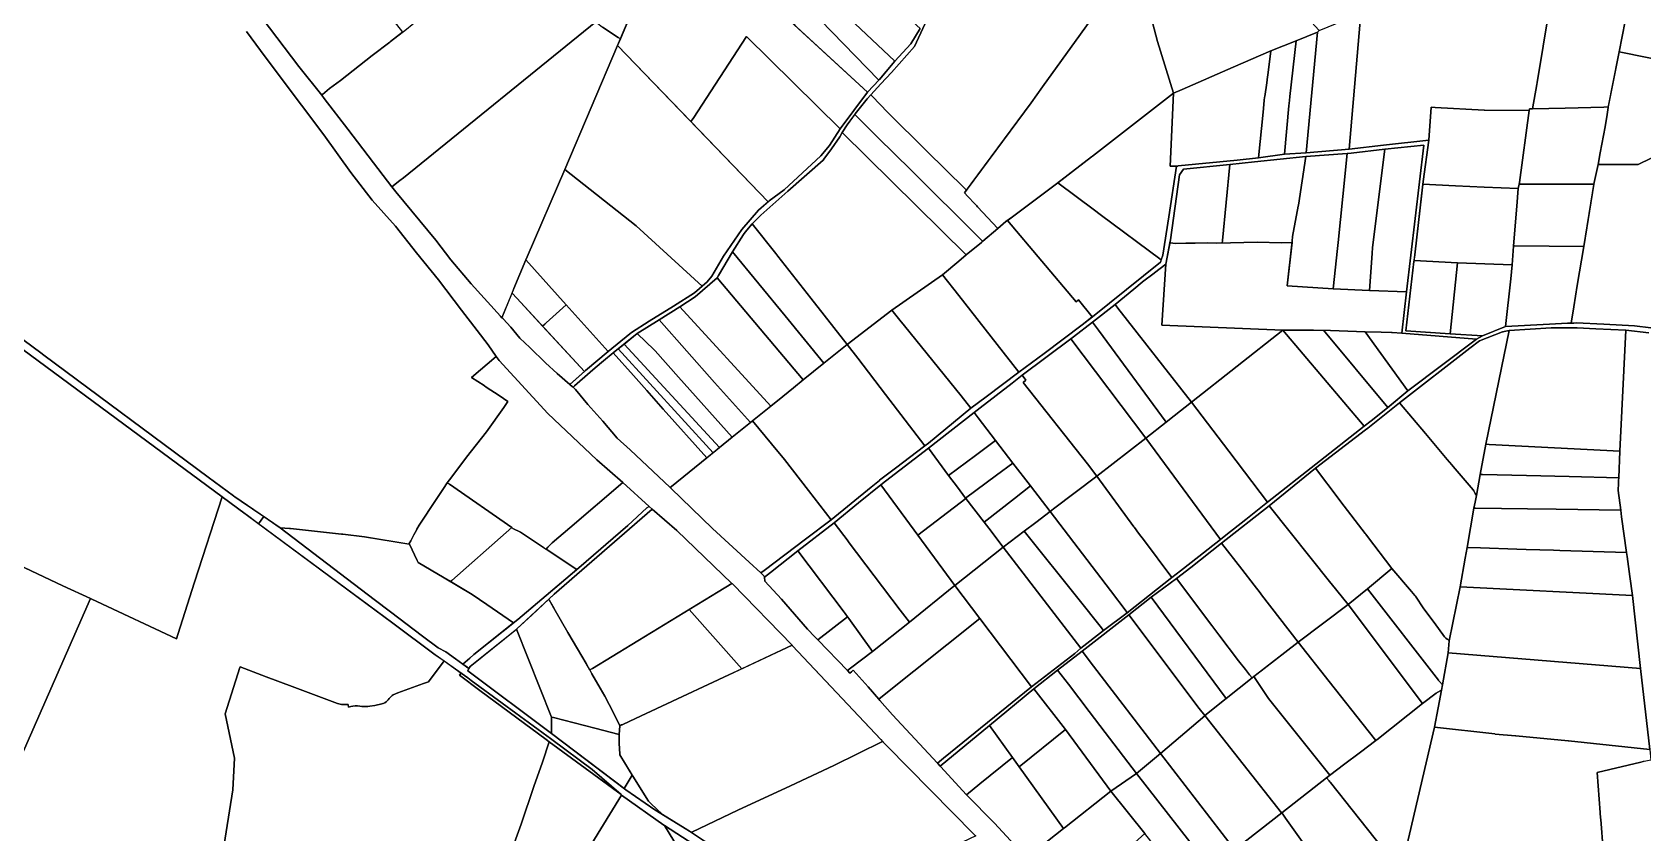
# Model space of a CAD drawing. Header units: metres. Extents: x 3 to 1005126, y 39 to 4383651.
# Drawn here: x 493853 to 495421, y 4367795 to 4368574 of the extents above; entities that cross this region are included whole.
import ezdxf

# ---------------------------------------------------------------- set-up
doc = ezdxf.new("R2010")
doc.units = ezdxf.units.M
doc.header["$MEASUREMENT"] = 0
doc.layers.add('TM_Llucmajor', color=7, linetype='Continuous')

msp = doc.modelspace()

# ---------------------------------------------------------------- linework, layer by layer
at = {"layer": 'TM_Llucmajor', "linetype": 'Continuous', "flags": 128}
for points in [[(494501.1, 4368726.4), (494491.3, 4368735.7), (494505.8, 4368773.9), (494579.7, 4368702.1), (494717.6, 4368577.4), (494708.2, 4368562.6), (494692.9, 4368545.5), (494570.4, 4368661.2), (494501.1, 4368726.4)], [(494763.3, 4368421.1), (494762.5, 4368420.1), (494761.2, 4368421.4), (494723.6, 4368458.5), (494685.8, 4368495.8), (494670.8, 4368511.6), (494669.3, 4368512.9), (494679.1, 4368523.7), (494689.4, 4368534.6), (494711.8, 4368559.8), (494730.1, 4368599), (494738.7, 4368625.2), (494795.5, 4368768.2), (494800.3, 4368765.1), (494837.2, 4368728.7), (494888, 4368678.5), (494900, 4368666.7), (494900.3, 4368666.4), (494924.7, 4368643.2), (494836.6, 4368520.5), (494825.6, 4368505.2), (494763.3, 4368421.1)], [(494677.3, 4368527.1), (494608.6, 4368597.6), (494586.3, 4368618.8), (494564.7, 4368638.7), (494555.4, 4368646.2), (494543.2, 4368632.5), (494521.3, 4368652.2), (494481.4, 4368688.2), (494476.8, 4368692.3), (494482, 4368708.9), (494491.3, 4368735.7), (494501.1, 4368726.4), (494570.4, 4368661.2), (494692.9, 4368545.5), (494677.8, 4368527.7), (494677.6, 4368527.4), (494677.3, 4368527.1)], [(494070, 4368608.2), (494087.1, 4368627.9), (494090.7, 4368632), (494121.4, 4368668), (494131.3, 4368679.5), (494138.4, 4368670.4), (494143.4, 4368664), (494156.8, 4368646.8), (494168.8, 4368631.3), (494213.6, 4368573.8), (494201.7, 4368564.7), (494201, 4368564.2), (494184, 4368551.1), (494153.1, 4368526.8), (494142.4, 4368518.9), (494135.7, 4368513.3), (494134.9, 4368512.5), (494112.6, 4368540.4), (494069.7, 4368597), (494067.2, 4368601.2), (494067, 4368603.4), (494070, 4368608.2)], [(494475.7, 4368689.7), (494476.8, 4368692.3), (494481.4, 4368688.2), (494521.3, 4368652.2), (494543.2, 4368632.5), (494589.4, 4368586.1), (494666.2, 4368515.6), (494639.4, 4368479.8), (494548.4, 4368569.6), (494496.3, 4368489.7), (494494.2, 4368487), (494422.9, 4368561), (494439.8, 4368600.5), (494455.7, 4368637.4), (494463.2, 4368654.9), (494463.2, 4368655), (494475.7, 4368689.7)], [(495068.2, 4368616.6), (495106, 4368575.5), (495104.2, 4368573.8), (495083.4, 4368565.4), (495058.8, 4368555.8), (495022.2, 4368539.8), (494972.4, 4368518.2), (494964, 4368514.5), (494948.5, 4368564.7), (494937, 4368608.1), (494930.3, 4368633.5), (494933.6, 4368634.9), (494945.9, 4368640.3), (495013, 4368669.5), (495037, 4368647.3), (495039, 4368645.3), (495041.1, 4368643.2), (495068.2, 4368616.6)], [(494298.9, 4368645.7), (494401.8, 4368583.8), (494214.5, 4368432), (494211, 4368429.4), (494203.1, 4368423.5), (494194.5, 4368434.5), (494160.1, 4368479.5), (494137.2, 4368509.4), (494134.9, 4368512.5), (494135.7, 4368513.3), (494142.4, 4368518.9), (494153.1, 4368526.8), (494184, 4368551.1), (494201, 4368564.2), (494201.7, 4368564.7), (494217.4, 4368576.7), (494233.8, 4368590.3), (494239, 4368594.7), (494260.1, 4368612.7), (494284.3, 4368631.6), (494292.6, 4368639.6), (494298.9, 4368645.7)], [(494761, 4368417.1), (494760.6, 4368417.5), (494825.6, 4368505.2), (494836.6, 4368520.5), (494924.7, 4368643.2), (494930.3, 4368633.5), (494937, 4368608.1), (494948.5, 4368564.7), (494964, 4368514.5), (494885.3, 4368453.3), (494884.4, 4368452.6), (494850.2, 4368426.4), (494807.2, 4368394.2), (494800.9, 4368389.5), (494793, 4368382.9), (494773.4, 4368403.8), (494772.5, 4368404.8), (494769.9, 4368407.5), (494764.5, 4368413.4), (494763.7, 4368414.1), (494763.5, 4368414.4), (494761, 4368417.1)], [(495407.4, 4368603.7), (495407.3, 4368603), (495406.6, 4368599.5), (495397.9, 4368554.7), (495397.1, 4368550), (495387.3, 4368501.2), (495383.2, 4368501), (495345.3, 4368499.8), (495313.6, 4368499.3), (495317.7, 4368522.9), (495318.1, 4368524.9), (495329.6, 4368593.6), (495362.9, 4368602.7), (495388.3, 4368609.7), (495400.6, 4368613.1), (495407.4, 4368603.7)], [(494677.3, 4368527.1), (494666.2, 4368515.6), (494594.9, 4368581.1), (494608.6, 4368597.6), (494677.3, 4368527.1)], [(495093.4, 4368456.5), (495104.2, 4368573.8), (495106, 4368575.5), (495146.4, 4368592), (495135, 4368459.9), (495093.4, 4368456.5)], [(494371.4, 4368440.2), (494334.7, 4368355.4), (494333.4, 4368352.3), (494322, 4368324.6), (494310.2, 4368296), (494308.7, 4368297.6), (494280.2, 4368329), (494260.4, 4368352.2), (494246, 4368371.5), (494207.1, 4368418.5), (494203.1, 4368423.5), (494211, 4368429.4), (494214.5, 4368432), (494401.8, 4368583.8), (494408.3, 4368578.8), (494423.4, 4368568.8), (494425.6, 4368567.3), (494422.9, 4368561), (494371.4, 4368440.2)], [(494496.3, 4368489.7), (494548.4, 4368569.6), (494639.4, 4368479.8), (494629.2, 4368463.7), (494620.6, 4368453.4), (494585.1, 4368420.4), (494570.5, 4368409.6), (494569.6, 4368408.8), (494494.2, 4368487), (494496.3, 4368489.7)], [(495072, 4368455.1), (495076.4, 4368502.1), (495076.9, 4368507.2), (495077.4, 4368511.4), (495083.4, 4368565.4), (495104.2, 4368573.8), (495093.4, 4368456.5), (495072, 4368455.1)], [(494510, 4368330.8), (494505.1, 4368326.6), (494440.9, 4368385.5), (494371.4, 4368440.2), (494422.9, 4368561), (494569.6, 4368408.8), (494560.1, 4368400.7), (494543.7, 4368381.9), (494526, 4368356), (494514.6, 4368336.6), (494510, 4368330.8)], [(494960.8, 4368443.4), (494964, 4368514.5), (494972.4, 4368518.2), (495022.2, 4368539.8), (495058.8, 4368555.8), (495055.9, 4368531.9), (495055.7, 4368530.3), (495054.9, 4368524.7), (495052.9, 4368511.1), (495052.8, 4368510.6), (495052.5, 4368507.2), (495051.4, 4368496), (495046.7, 4368451.5), (495026.1, 4368449.4), (494968.5, 4368443.7), (494968.3, 4368443.6), (494967.1, 4368443.5), (494960.8, 4368443.4)], [(495046.7, 4368451.5), (495051.4, 4368496), (495052.5, 4368507.2), (495052.8, 4368510.6), (495052.9, 4368511.1), (495054.9, 4368524.7), (495055.7, 4368530.3), (495055.9, 4368531.9), (495058.8, 4368555.8), (495083.4, 4368565.4), (495077.4, 4368511.4), (495076.9, 4368507.2), (495076.4, 4368502.1), (495072, 4368455.1), (495046.7, 4368451.5)], [(495377.5, 4368445), (495379.6, 4368456.6), (495384.4, 4368481.8), (495386.4, 4368493.8), (495386.7, 4368496.1), (495387.2, 4368500.7), (495397.1, 4368550), (495397.9, 4368554.7), (495564.9, 4368521.1), (495570, 4368520.2), (495570.2, 4368520.1), (495416.5, 4368445), (495380.9, 4368445), (495377.5, 4368445)], [(494654.1, 4368494.3), (494665.7, 4368508.9), (494669.3, 4368512.9), (494670.8, 4368511.6), (494685.8, 4368495.8), (494723.6, 4368458.5), (494761.2, 4368421.4), (494762.5, 4368420.1), (494760.6, 4368417.5), (494761, 4368417.1), (494763.5, 4368414.4), (494763.7, 4368414.1), (494764.5, 4368413.4), (494769.9, 4368407.5), (494772.5, 4368404.8), (494773.4, 4368403.8), (494793, 4368382.9), (494778.6, 4368370.6), (494778.3, 4368370.3), (494774.8, 4368373.7), (494708.7, 4368439.5), (494676.2, 4368471.5), (494653.7, 4368493.7), (494654.1, 4368494.3)], [(494887.2, 4368400.8), (494851.5, 4368427.4), (494884.4, 4368452.6), (494885.3, 4368453.3), (494964, 4368514.5), (494960.8, 4368443.4), (494967.1, 4368443.5), (494959.5, 4368394.1), (494953.7, 4368357), (494952.1, 4368352.2), (494892.7, 4368396.6), (494887.2, 4368400.8)], [(494778.3, 4368370.3), (494777.2, 4368369.3), (494762.3, 4368357.1), (494641.5, 4368476.3), (494646.5, 4368483.7), (494653.7, 4368493.7), (494676.2, 4368471.5), (494708.7, 4368439.5), (494774.8, 4368373.7), (494778.3, 4368370.3)], [(495299.8, 4368421.6), (495266.5, 4368422.9), (495238.7, 4368424.3), (495206.9, 4368426), (495207.2, 4368428.7), (495212.6, 4368468.9), (495215, 4368501), (495218.7, 4368500.7), (495266.4, 4368497.9), (495266.8, 4368497.9), (495310.3, 4368497.6), (495300.8, 4368427.7), (495299.8, 4368421.6)], [(495300.8, 4368427.7), (495310.3, 4368497.6), (495310.6, 4368499.3), (495313.6, 4368499.3), (495345.3, 4368499.8), (495383.2, 4368501), (495387.3, 4368501.2), (495387.2, 4368500.7), (495386.7, 4368496.1), (495386.4, 4368493.8), (495384.4, 4368481.8), (495379.6, 4368456.6), (495377.5, 4368445), (495373.5, 4368427.5), (495373.2, 4368425.9), (495327.7, 4368425.9), (495302.7, 4368425.9), (495300.5, 4368425.9), (495300.8, 4368427.7)], [(494576.9, 4368358.6), (494553.8, 4368387.4), (494562.2, 4368395.8), (494588.6, 4368419.1), (494623.1, 4368449.4), (494623.7, 4368450.3), (494631, 4368460.2), (494639.1, 4368472), (494641.5, 4368476.3), (494762.3, 4368357.1), (494755.2, 4368351.1), (494739.1, 4368337.8), (494689.9, 4368303.4), (494646.5, 4368270), (494611.1, 4368315.1), (494578.9, 4368356), (494576.9, 4368358.6)], [(495377.5, 4368445), (495380.9, 4368445), (495416.5, 4368445), (495478.4, 4368475.2), (495478.3, 4368473.9), (495465.3, 4368336.8), (495460.1, 4368282), (495428.9, 4368286.2), (495413, 4368288), (495383.1, 4368289.9), (495356.2, 4368290.9), (495353.8, 4368290.8), (495352, 4368290.8), (495351.3, 4368290.8), (495353.7, 4368306.7), (495357.2, 4368327.4), (495363.5, 4368365.3), (495373.5, 4368427.5), (495377.5, 4368445)], [(494565.7, 4368044.6), (494562.2, 4368047.8), (494565.4, 4368050.2), (494605.8, 4368080.6), (494630.9, 4368099.5), (494669.6, 4368131.2), (494677.7, 4368137.8), (494677.9, 4368137.9), (494693.3, 4368149.6), (494722.1, 4368171.3), (494725.4, 4368174.1), (494766.9, 4368208.1), (494781.8, 4368219.2), (494813.6, 4368242.9), (494838, 4368261.2), (494875.3, 4368289.2), (494885.1, 4368297), (494951.4, 4368350.1), (494953.7, 4368357), (494959.5, 4368394.1), (494967.1, 4368443.5), (494968.3, 4368443.6), (494968.5, 4368443.7), (495026.1, 4368449.4), (495046.7, 4368451.5), (495072, 4368455.1), (495093.4, 4368456.5), (495135, 4368459.9), (495168.4, 4368463.8), (495212.6, 4368468.9), (495207.2, 4368428.7), (495199.1, 4368357.3), (495198.1, 4368350.7), (495190.2, 4368283.1), (495233.5, 4368280.3), (495264.9, 4368278.5), (495259, 4368275), (495186.3, 4368281.1), (495190.9, 4368321.1), (495207.8, 4368463.8), (495169.8, 4368460), (495136.9, 4368456.1), (495133.2, 4368455.7), (495092.8, 4368452.9), (495043, 4368447.6), (495018.8, 4368445), (494973.9, 4368440.7), (494970, 4368435.2), (494961, 4368371.7), (494956.6, 4368348), (494945.6, 4368339.8), (494945.2, 4368339.5), (494934, 4368330.9), (494933.7, 4368330.6), (494925.3, 4368323.7), (494907.2, 4368308.8), (494885.3, 4368291.7), (494866.8, 4368277.5), (494864.2, 4368275.5), (494816.7, 4368240), (494806.9, 4368232.4), (494775.8, 4368208.2), (494770.1, 4368203.7), (494725.4, 4368169.1), (494683.7, 4368137), (494679, 4368133.4), (494657.5, 4368115.8), (494633.7, 4368096.3), (494598.4, 4368069.2), (494571.7, 4368048.2), (494565.8, 4368043.6), (494565.7, 4368044.6)], [(495154.8, 4368322.6), (495119.4, 4368324), (495123.7, 4368363.4), (495124.4, 4368369.3), (495128.9, 4368414), (495133.2, 4368455.7), (495136.9, 4368456.1), (495169.8, 4368460), (495157.9, 4368364.3), (495157.5, 4368358.4), (495154.8, 4368322.6)], [(495190.9, 4368321.1), (495154.8, 4368322.6), (495157.5, 4368358.4), (495157.9, 4368364.3), (495169.8, 4368460), (495207.8, 4368463.8), (495190.9, 4368321.1)], [(494961, 4368371.7), (494970, 4368435.2), (494973.9, 4368440.7), (495018.8, 4368445), (495011.7, 4368371.1), (495011.6, 4368368.6), (495006, 4368368.4), (494997.4, 4368369), (494985.3, 4368368.4), (494976, 4368368.5), (494966.3, 4368368.1), (494960.4, 4368368.8), (494961, 4368371.7)], [(495011.7, 4368371.1), (495018.8, 4368445), (495043, 4368447.6), (495092.8, 4368452.9), (495085.8, 4368405.6), (495085.6, 4368404.6), (495080, 4368375), (495079.7, 4368370.6), (495079.5, 4368369.2), (495069.3, 4368368.8), (495045.5, 4368369.6), (495019.7, 4368369), (495011.6, 4368368.6), (495011.7, 4368371.1)], [(495119.4, 4368324), (495074.6, 4368326.9), (495079.7, 4368370.6), (495080, 4368375), (495085.6, 4368404.6), (495085.8, 4368405.6), (495092.8, 4368452.9), (495133.2, 4368455.7), (495128.9, 4368414), (495124.4, 4368369.3), (495123.7, 4368363.4), (495119.4, 4368324)], [(494505.1, 4368326.6), (494497.8, 4368320.3), (494477.3, 4368307.3), (494453.5, 4368292.8), (494436.3, 4368281.6), (494434.8, 4368280.3), (494413.6, 4368263.2), (494372.7, 4368308.6), (494333.4, 4368352.3), (494334.7, 4368355.4), (494371.4, 4368440.2), (494440.9, 4368385.5), (494505.1, 4368326.6)], [(494803.4, 4368391.3), (494807.2, 4368394.2), (494850.2, 4368426.4), (494851.5, 4368427.4), (494887.2, 4368400.8), (494892.7, 4368396.6), (494952.1, 4368352.2), (494951.4, 4368350.1), (494885.1, 4368297), (494885, 4368296.9), (494871.6, 4368313.4), (494869.2, 4368311.6), (494802.4, 4368390.6), (494803.4, 4368391.3)], [(495293.7, 4368347.4), (495240.7, 4368349.4), (495198.3, 4368351.8), (495199.1, 4368357.3), (495206.9, 4368426), (495238.7, 4368424.3), (495266.5, 4368422.9), (495299.8, 4368421.6), (495298.5, 4368404.6), (495295.2, 4368365.5), (495293.7, 4368347.4)], [(495299.8, 4368421.6), (495300.5, 4368425.9), (495302.7, 4368425.9), (495327.7, 4368425.9), (495373.2, 4368425.9), (495363.5, 4368365.3), (495296.1, 4368365.8), (495295.2, 4368365.8), (495298.5, 4368404.6), (495299.8, 4368421.6)], [(494585.9, 4368297.8), (494534.6, 4368360.2), (494545.6, 4368377.1), (494547.1, 4368379.3), (494553.8, 4368387.4), (494576.9, 4368358.6), (494578.9, 4368356), (494611.1, 4368315.1), (494646.5, 4368270), (494623.8, 4368251.8), (494585.9, 4368297.8)], [(494869.2, 4368311.6), (494871.6, 4368313.4), (494885, 4368296.9), (494875.3, 4368289.2), (494838, 4368261.2), (494813.6, 4368242.9), (494792.4, 4368269.9), (494755, 4368317.5), (494739.1, 4368337.8), (494755.2, 4368351.1), (494762.3, 4368357.1), (494777.2, 4368369.3), (494778.6, 4368370.6), (494793, 4368382.9), (494800.9, 4368389.5), (494802.4, 4368390.6), (494869.2, 4368311.6)], [(495079.5, 4368369.2), (495074.6, 4368326.9), (495119.4, 4368324), (495154.8, 4368322.6), (495190.9, 4368321.1), (495186.3, 4368281.1), (495177, 4368281.6), (495176.2, 4368281.6), (495166.4, 4368281.8), (495150.6, 4368282.2), (495116.8, 4368283.7), (495100.3, 4368283.8), (495070.4, 4368284), (494952.8, 4368288.7), (494956.6, 4368348), (494960.4, 4368368.8), (494966.3, 4368368.1), (494976, 4368368.5), (494985.3, 4368368.4), (494997.4, 4368369), (495006, 4368368.4), (495019.7, 4368369), (495045.5, 4368369.6), (495069.3, 4368368.8), (495079.5, 4368369.2)], [(495292.4, 4368333.8), (495293.7, 4368347.4), (495295.2, 4368365.5), (495295.2, 4368365.8), (495296.1, 4368365.8), (495363.5, 4368365.3), (495357.2, 4368327.4), (495353.7, 4368306.7), (495351.3, 4368290.8), (495347.6, 4368290.7), (495330.1, 4368289.8), (495287.3, 4368287.6), (495292.4, 4368333.8)], [(494349.7, 4368287.8), (494324.7, 4368314.9), (494320.1, 4368319.9), (494322, 4368324.6), (494333.4, 4368352.3), (494372.7, 4368308.6), (494353.4, 4368291.2), (494352, 4368289.9), (494349.7, 4368287.8)], [(494603.6, 4368235.5), (494519.7, 4368334.8), (494521.1, 4368337.2), (494534.6, 4368360.2), (494585.9, 4368297.8), (494623.8, 4368251.8), (494603.6, 4368235.5), (494603.6, 4368235.5)], [(495240.7, 4368349.4), (495233.5, 4368280.3), (495190.2, 4368283.1), (495198.1, 4368350.7), (495198.3, 4368351.8), (495240.7, 4368349.4)], [(495292.4, 4368333.8), (495287.3, 4368287.6), (495264.9, 4368278.5), (495233.5, 4368280.3), (495240.7, 4368349.4), (495293.7, 4368347.4), (495292.4, 4368333.8)], [(494571.9, 4368209.9), (494483.4, 4368306.7), (494498.5, 4368316.4), (494519.7, 4368334.8), (494603.6, 4368235.5), (494594.2, 4368227.9), (494594.2, 4368227.9), (494583.7, 4368219.5), (494571.9, 4368209.9)], [(494697.7, 4368293.7), (494689.9, 4368303.4), (494739.1, 4368337.8), (494755, 4368317.5), (494792.4, 4368269.9), (494813.6, 4368242.9), (494781.8, 4368219.2), (494766.9, 4368208.1), (494757.2, 4368220.1), (494702.2, 4368288.1), (494697.7, 4368293.7)], [(494910, 4368305.2), (494907.2, 4368308.8), (494925.3, 4368323.7), (494933.7, 4368330.6), (494934, 4368330.9), (494945.2, 4368339.5), (494945.6, 4368339.8), (494956.6, 4368348), (494952.8, 4368288.7), (495070.4, 4368284), (494981.7, 4368214), (494910, 4368305.2)], [(494390.5, 4368243.6), (494376.5, 4368231.1), (494376.3, 4368231), (494363.9, 4368241.8), (494352.8, 4368252.2), (494337.3, 4368266.9), (494327.8, 4368276), (494318.9, 4368286.9), (494311.3, 4368294.8), (494310.2, 4368296), (494320.1, 4368319.9), (494324.7, 4368314.9), (494390.5, 4368243.6)], [(494391.7, 4368244.6), (494391.4, 4368244.4), (494390.5, 4368243.6), (494349.7, 4368287.8), (494352, 4368289.9), (494353.4, 4368291.2), (494372.7, 4368308.6), (494413.6, 4368263.2), (494391.7, 4368244.6)], [(494517.3, 4368233.1), (494463.3, 4368293.9), (494483.4, 4368306.7), (494571.9, 4368209.9), (494554.3, 4368195.7), (494552.4, 4368194.2), (494517.3, 4368233.1)], [(494656.7, 4368256.7), (494646.5, 4368270), (494689.9, 4368303.4), (494697.7, 4368293.7), (494702.2, 4368288.1), (494757.2, 4368220.1), (494766.9, 4368208.1), (494725.4, 4368174.1), (494722.1, 4368171.3), (494683.8, 4368221.3), (494656.7, 4368256.7)], [(494891, 4368283.9), (494885.3, 4368291.7), (494907.2, 4368308.8), (494910, 4368305.2), (494981.7, 4368214), (494964.6, 4368200.5), (494956.8, 4368194.3), (494891, 4368283.9)], [(494458.4, 4368264.9), (494441.9, 4368280.6), (494463.3, 4368293.9), (494517.3, 4368233.1), (494552.4, 4368194.2), (494534.5, 4368179.7), (494482.3, 4368238.1), (494459.5, 4368263.7), (494458.9, 4368264.4), (494458.4, 4368264.9)], [(494937, 4368178.8), (494864.2, 4368275.5), (494866.8, 4368277.5), (494885.3, 4368291.7), (494891, 4368283.9), (494956.8, 4368194.3), (494937, 4368178.8)], [(495271.3, 4368172.7), (495268.1, 4368172.9), (495290.9, 4368283.5), (495331.8, 4368286.3), (495357.1, 4368286.2), (495375.2, 4368285.2), (495404.5, 4368283.8), (495398.6, 4368166.3), (495271.3, 4368172.7)], [(494515.9, 4368164.7), (494423.4, 4368265.8), (494429.1, 4368270.4), (494522.1, 4368169.7), (494515.9, 4368164.7)], [(494522.1, 4368169.7), (494429.1, 4368270.4), (494441.9, 4368280.6), (494458.4, 4368264.9), (494458.9, 4368264.4), (494459.5, 4368263.7), (494482.3, 4368238.1), (494534.5, 4368179.7), (494522.1, 4368169.7)], [(494880.5, 4368153.8), (494817.7, 4368233.1), (494820.3, 4368235.2), (494816.7, 4368240), (494864.2, 4368275.5), (494937, 4368178.8), (494889.3, 4368142), (494880.5, 4368153.8)], [(495017.9, 4368166.3), (494981.7, 4368214), (495070.4, 4368284), (495149.7, 4368190.5), (495055.6, 4368116.6), (495017.9, 4368166.3)], [(495108.2, 4368283.8), (495110.1, 4368283.8), (495172.9, 4368208.6), (495172.4, 4368208.2), (495156.4, 4368195.8), (495149.7, 4368190.5), (495070.4, 4368284), (495100.3, 4368283.8), (495108.2, 4368283.8)], [(495110.1, 4368283.8), (495116.8, 4368283.7), (495150.6, 4368282.2), (495192.3, 4368224.9), (495172.9, 4368208.6), (495110.1, 4368283.8)], [(495150.6, 4368282.2), (495166.4, 4368281.8), (495176.2, 4368281.6), (495177, 4368281.6), (495186.3, 4368281.1), (495259, 4368275), (495192.3, 4368224.9), (495150.6, 4368282.2)], [(495209.3, 4368183.5), (495184.1, 4368213.2), (495252.6, 4368266.4), (495262.1, 4368273.5), (495284.3, 4368282.2), (495285.1, 4368282.3), (495286, 4368282.5), (495290.9, 4368283.5), (495268.1, 4368172.9), (495262.6, 4368143.5), (495259, 4368123.2), (495257.9, 4368125), (495256.8, 4368127), (495256.4, 4368127.7), (495255.8, 4368128.7), (495236.2, 4368151.4), (495235, 4368152.8), (495230.6, 4368158.1), (495211.2, 4368181.3), (495209.3, 4368183.5)], [(494353.2, 4368070.8), (494351.2, 4368072.2), (494328.3, 4368087.4), (494320.9, 4368091.1), (494319.8, 4368091.9), (494259.1, 4368134), (494256.9, 4368135.5), (494259.1, 4368138.3), (494262.3, 4368142.6), (494275.7, 4368160.3), (494295.2, 4368184.9), (494312.1, 4368208.8), (494316.1, 4368214.5), (494307.6, 4368220.2), (494295, 4368228.5), (494293.3, 4368229.7), (494292.8, 4368230), (494280.7, 4368237.9), (494304.7, 4368258.4), (494307.6, 4368254.4), (494354.9, 4368202.8), (494402.5, 4368157.9), (494428, 4368135.6), (494376.2, 4368091.5), (494359.3, 4368077.1), (494355, 4368072.9), (494353.2, 4368070.8)], [(494381.9, 4368226.2), (494379.5, 4368228.3), (494381, 4368229.6), (494396.1, 4368242.9), (494401, 4368247.2), (494409.1, 4368254), (494418.6, 4368262), (494438.4, 4368239.7), (494440.8, 4368237), (494451.3, 4368225.2), (494467.3, 4368207.2), (494509.6, 4368159.7), (494475.2, 4368131.9), (494474, 4368130.9), (494435.1, 4368167.6), (494422.6, 4368178.7), (494408.6, 4368195.3), (494393.8, 4368211.6), (494381.9, 4368226.2)], [(494515.9, 4368164.7), (494509.6, 4368159.7), (494467.3, 4368207.2), (494451.3, 4368225.2), (494440.8, 4368237), (494438.4, 4368239.7), (494418.6, 4368262), (494423.4, 4368265.8), (494515.9, 4368164.7)], [(494572.7, 4368173.3), (494554.3, 4368195.7), (494571.9, 4368209.9), (494583.7, 4368219.5), (494594.2, 4368227.9), (494594.2, 4368227.9), (494603.6, 4368235.5), (494603.6, 4368235.5), (494623.8, 4368251.8), (494646.5, 4368270), (494656.7, 4368256.7), (494683.8, 4368221.3), (494722.1, 4368171.3), (494693.3, 4368149.6), (494677.9, 4368137.9), (494677.7, 4368137.8), (494669.6, 4368131.2), (494630.9, 4368099.5), (494608.7, 4368127.8), (494608.6, 4368127.9), (494585.3, 4368158.1), (494572.7, 4368173.3)], [(494880.5, 4368153.8), (494889.3, 4368142), (494847.4, 4368110.2), (494844, 4368107.6), (494824.8, 4368132.4), (494807.8, 4368154.5), (494790.9, 4368176.6), (494774, 4368198.6), (494770.1, 4368203.7), (494775.8, 4368208.2), (494806.9, 4368232.4), (494816.7, 4368240), (494820.3, 4368235.2), (494817.7, 4368233.1), (494880.5, 4368153.8)], [(495009.8, 4368080.3), (494937, 4368178.8), (494956.8, 4368194.3), (494964.6, 4368200.5), (494981.7, 4368214), (495017.9, 4368166.3), (495055.6, 4368116.6), (495034.4, 4368099.8), (495014.9, 4368084.3), (495009.8, 4368080.3)], [(495125.5, 4368119), (495102.4, 4368149.7), (495150.9, 4368186.8), (495153.2, 4368188.5), (495184.1, 4368213.2), (495209.3, 4368183.5), (495211.2, 4368181.3), (495230.6, 4368158.1), (495235, 4368152.8), (495236.2, 4368151.4), (495255.8, 4368128.7), (495256.4, 4368127.7), (495256.8, 4368127), (495257.9, 4368125), (495259, 4368123.2), (495257.7, 4368116.7), (495256.6, 4368110.7), (495250, 4368072.4), (495248.2, 4368062), (495243.3, 4368034.1), (495232.5, 4367981.8), (495230.7, 4367983.2), (495230.5, 4367983.3), (495229.2, 4367984.4), (495227.9, 4367985.5), (495217.7, 4367999.4), (495207.8, 4368012.9), (495199.6, 4368025.1), (495198.9, 4368025.9), (495195.8, 4368029.5), (495176.8, 4368051.9), (495152.9, 4368083.2), (495151.2, 4368085.4), (495150.7, 4368086), (495127, 4368117), (495125.5, 4368119)], [(494474.7, 4368130.2), (494474, 4368130.9), (494475.2, 4368131.9), (494509.6, 4368159.7), (494534.5, 4368179.7), (494552.4, 4368194.2), (494554.3, 4368195.7), (494572.7, 4368173.3), (494585.3, 4368158.1), (494608.6, 4368127.9), (494608.7, 4368127.8), (494630.9, 4368099.5), (494605.8, 4368080.6), (494565.4, 4368050.2), (494562.2, 4368047.8), (494551, 4368058.2), (494515.4, 4368090.8), (494474.7, 4368130.2)], [(494735.2, 4368155.7), (494725.4, 4368169.1), (494770.1, 4368203.7), (494774, 4368198.6), (494790.9, 4368176.6), (494771.3, 4368162), (494744.9, 4368142.4), (494735.2, 4368155.7)], [(494753.7, 4368131), (494744.9, 4368142.4), (494771.3, 4368162), (494790.9, 4368176.6), (494807.8, 4368154.5), (494791.8, 4368142.7), (494761.7, 4368120.6), (494753.7, 4368131)], [(494925.6, 4368092.5), (494889.3, 4368142), (494937, 4368178.8), (495009.8, 4368080.3), (494981.4, 4368057.9), (494981.3, 4368057.8), (494971, 4368049.9), (494962.4, 4368043.4), (494961.6, 4368044.5), (494935.8, 4368078.9), (494930.1, 4368086.5), (494926.2, 4368091.8), (494925.6, 4368092.5)], [(494715.1, 4368084.5), (494679, 4368133.4), (494683.7, 4368137), (494725.4, 4368169.1), (494735.2, 4368155.7), (494744.9, 4368142.4), (494753.7, 4368131), (494761.7, 4368120.6), (494762, 4368120.1), (494715.1, 4368084.5)], [(495264.9, 4368143.4), (495262.6, 4368143.5), (495268.1, 4368172.9), (495271.3, 4368172.7), (495398.6, 4368166.3), (495397.5, 4368140.2), (495349.3, 4368141.4), (495307.9, 4368142.4), (495264.9, 4368143.4)], [(494762, 4368120.1), (494761.7, 4368120.6), (494791.8, 4368142.7), (494807.8, 4368154.5), (494824.8, 4368132.4), (494809.2, 4368120.2), (494779.6, 4368097.2), (494762, 4368120.1)], [(495117.3, 4368037.7), (495057.1, 4368113), (495102.4, 4368149.7), (495125.5, 4368119), (495127, 4368117), (495150.7, 4368086), (495151.2, 4368085.4), (495152.9, 4368083.2), (495176.8, 4368051.9), (495152.8, 4368032.1), (495134.1, 4368016.9), (495117.5, 4368037.5), (495117.3, 4368037.7)], [(494319.8, 4368091.9), (494314.4, 4368087), (494261.6, 4368040.5), (494260.1, 4368039.3), (494254, 4368042.8), (494228.6, 4368057.9), (494227.7, 4368059.9), (494220.2, 4368075.6), (494219.7, 4368075.7), (494219.9, 4368076.2), (494221.6, 4368079.1), (494224.5, 4368084.7), (494227, 4368089.2), (494227.5, 4368090.2), (494229.7, 4368094.3), (494246.3, 4368119.1), (494253.3, 4368129.9), (494256.9, 4368135.5), (494259.1, 4368134), (494319.8, 4368091.9)], [(494355, 4368072.9), (494359.3, 4368077.1), (494376.2, 4368091.5), (494428, 4368135.6), (494453.6, 4368112.5), (494451.4, 4368111), (494432.8, 4368093.7), (494385.2, 4368052.6), (494383.2, 4368050.9), (494353.2, 4368070.8), (494355, 4368072.9)], [(494647.3, 4368078.5), (494633.7, 4368096.3), (494657.5, 4368115.8), (494679, 4368133.4), (494715.1, 4368084.5), (494751.2, 4368035.4), (494750.3, 4368034.7), (494706.9, 4367999.9), (494698.1, 4368011.5), (494647.5, 4368078.3), (494647.3, 4368078.5)], [(494784.2, 4368091.3), (494779.6, 4368097.2), (494809.2, 4368120.2), (494824.8, 4368132.4), (494844, 4368107.6), (494830, 4368096.9), (494818.6, 4368088.2), (494798.2, 4368072.9), (494784.2, 4368091.3)], [(494902.7, 4368030.6), (494844, 4368107.6), (494847.4, 4368110.2), (494889.3, 4368142), (494925.6, 4368092.5), (494926.2, 4368091.8), (494930.1, 4368086.5), (494935.8, 4368078.9), (494961.6, 4368044.5), (494962.4, 4368043.4), (494919.1, 4368009), (494917.9, 4368010.5), (494902.7, 4368030.6)], [(495258.2, 4368110.7), (495256.6, 4368110.7), (495257.7, 4368116.7), (495259, 4368123.2), (495262.6, 4368143.5), (495264.9, 4368143.4), (495307.9, 4368142.4), (495349.3, 4368141.4), (495397.5, 4368140.2), (495397.4, 4368137.5), (495397.3, 4368135.1), (495397.3, 4368134.9), (495397, 4368127.9), (495399.5, 4368108.9), (495336.7, 4368109.7), (495308.7, 4368110.1), (495258.2, 4368110.7)], [(494751.2, 4368035.4), (494715.1, 4368084.5), (494762, 4368120.1), (494779.6, 4368097.2), (494784.2, 4368091.3), (494798.2, 4368072.9), (494751.2, 4368035.4)], [(494361, 4368026.9), (494324.8, 4367993.2), (494324.7, 4367993.1), (494279.2, 4367956.7), (494278, 4367954.7), (494276.3, 4367955.9), (494272.3, 4367958.8), (494279.1, 4367964.9), (494282.8, 4367968.3), (494325.8, 4368002.5), (494385.2, 4368052.6), (494432.8, 4368093.7), (494451.4, 4368111), (494453.6, 4368112.5), (494456.6, 4368109.8), (494361, 4368026.9)], [(494395.8, 4367953.3), (494392.2, 4367959.6), (494383.8, 4367973.8), (494374.4, 4367989.8), (494360.8, 4368013.5), (494355.9, 4368022.1), (494361, 4368026.9), (494456.6, 4368109.8), (494480.5, 4368088.9), (494534.2, 4368037.5), (494398.4, 4367954.8), (494395.8, 4367953.3)], [(494872.2, 4368021.4), (494818.6, 4368088.2), (494830, 4368096.9), (494844, 4368107.6), (494902.7, 4368030.6), (494917.9, 4368010.5), (494919.1, 4368009), (494896, 4367991.7), (494892.6, 4367996), (494872.2, 4368021.4)], [(495030.5, 4368051.3), (495010.8, 4368076.8), (495057.1, 4368113), (495117.3, 4368037.7), (495117.5, 4368037.5), (495134.1, 4368016.9), (495085.4, 4367980.3), (495049.7, 4368026.5), (495048.3, 4368028.2), (495042.6, 4368035.7), (495030.5, 4368051.3)], [(495262.9, 4368072), (495250, 4368072.4), (495256.6, 4368110.7), (495258.2, 4368110.7), (495308.7, 4368110.1), (495336.7, 4368109.7), (495399.5, 4368108.9), (495400.4, 4368102.4), (495405, 4368067.5), (495340.3, 4368069.6), (495334.1, 4368069.8), (495307.5, 4368070.6), (495298.2, 4368070.9), (495262.9, 4368072)], [(494321.6, 4367999.1), (494282.8, 4367968.3), (494279.1, 4367964.9), (494272.3, 4367958.8), (494255.6, 4367971), (494248.1, 4367974.7), (494232.9, 4367986.3), (494201.7, 4368010), (494186, 4368021.9), (494094.2, 4368091.7), (494103.4, 4368091), (494104.3, 4368091), (494151.3, 4368085.7), (494154, 4368085.4), (494154.2, 4368085.4), (494155.2, 4368085.3), (494176.5, 4368082.9), (494220.2, 4368075.6), (494227.7, 4368059.9), (494228.6, 4368057.9), (494254, 4368042.8), (494281.3, 4368026.7), (494295.6, 4368017), (494321.6, 4367999.1)], [(494383.2, 4368050.9), (494325.8, 4368002.5), (494321.6, 4367999.1), (494295.6, 4368017), (494281.3, 4368026.7), (494260.1, 4368039.3), (494261.6, 4368040.5), (494314.4, 4368087), (494319.8, 4368091.9), (494320.9, 4368091.1), (494328.3, 4368087.4), (494353.2, 4368070.8), (494383.2, 4368050.9)], [(494643.5, 4368009.6), (494598.4, 4368069.2), (494633.7, 4368096.3), (494647.3, 4368078.5), (494647.5, 4368078.3), (494698.1, 4368011.5), (494706.9, 4367999.9), (494671, 4367971.3), (494648.1, 4368003.3), (494644.4, 4368008.4), (494643.6, 4368009.5), (494643.5, 4368009.6)], [(494848, 4368008.1), (494798.2, 4368072.9), (494818.6, 4368088.2), (494872.2, 4368021.4), (494892.6, 4367996), (494896, 4367991.7), (494873.8, 4367974.5), (494848, 4368008.1)], [(493676.4, 4367769.7), (493709.7, 4367820.4), (493668.5, 4367846.9), (493756.4, 4367980.1), (493778.7, 4368014), (493814.1, 4368067.5), (493882.9, 4368035.3), (493909.8, 4368022.7), (493778.6, 4367725), (493774.1, 4367727.2), (493760.6, 4367707.1), (493740.4, 4367722.4), (493686.9, 4367763.1), (493680.3, 4367767.2), (493676.4, 4367769.7)], [(494617.9, 4367982.6), (494615, 4367985.6), (494607.8, 4367993.1), (494582.3, 4368022.1), (494566.2, 4368039.6), (494565.8, 4368043.6), (494571.7, 4368048.2), (494598.4, 4368069.2), (494643.5, 4368009.6), (494643.6, 4368009.5), (494644.4, 4368008.4), (494646.8, 4368005), (494617.9, 4367982.6)], [(494775.4, 4368003.3), (494751.2, 4368035.4), (494798.2, 4368072.9), (494848, 4368008.1), (494873.8, 4367974.5), (494868.1, 4367969.4), (494825.8, 4367936.8), (494775.4, 4368003.3)], [(495040.7, 4367945.5), (495038.1, 4367948.7), (495034.2, 4367953.6), (495027.4, 4367962.1), (495008.3, 4367987.4), (495001.4, 4367996.5), (494967.1, 4368042.3), (494980.9, 4368053), (495010.8, 4368076.8), (495030.5, 4368051.3), (495042.6, 4368035.7), (495048.3, 4368028.2), (495049.7, 4368026.5), (495085.4, 4367980.3), (495040.7, 4367945.5)], [(495410.8, 4368025.8), (495243.3, 4368034.1), (495248.2, 4368062), (495250, 4368072.4), (495262.9, 4368072), (495298.2, 4368070.9), (495307.5, 4368070.6), (495334.1, 4368069.8), (495340.3, 4368069.6), (495405, 4368067.5), (495405.6, 4368063.6), (495408.3, 4368044.1), (495410.8, 4368025.8)], [(495222, 4367943.3), (495152.8, 4368032.1), (495176.8, 4368051.9), (495195.8, 4368029.5), (495198.9, 4368025.9), (495199.6, 4368025.1), (495207.8, 4368012.9), (495217.7, 4367999.4), (495227.9, 4367985.5), (495229.2, 4367984.4), (495230.5, 4367983.3), (495230.7, 4367983.2), (495232.5, 4367981.8), (495231.6, 4367970.1), (495226, 4367938.9), (495223.1, 4367942), (495222.7, 4367942.4), (495222.2, 4367943), (495222, 4367943.3)], [(494543.8, 4367954.5), (494492.4, 4368012.1), (494534.2, 4368037.5), (494534.7, 4368037), (494592.7, 4367977.3), (494543.8, 4367954.5)], [(494648.9, 4367950.3), (494646.7, 4367952.7), (494649.6, 4367954.9), (494671, 4367971.3), (494706.9, 4367999.9), (494750.3, 4368034.7), (494751.2, 4368035.4), (494775.4, 4368003.3), (494679.2, 4367926.5), (494677.1, 4367925), (494666.7, 4367936.9), (494652.3, 4367953), (494650.5, 4367951.6), (494648.9, 4367950.3)], [(495027.4, 4367962.1), (495034.2, 4367953.6), (495038.1, 4367948.7), (495040.7, 4367945.5), (495015.4, 4367925.4), (494942.4, 4368024.2), (494967.1, 4368042.3), (495001.4, 4367996.5), (495008.3, 4367987.4), (495027.4, 4367962.1)], [(494339.7, 4368007.1), (494355.9, 4368022.1), (494356.4, 4368021.2), (494360.8, 4368013.5), (494374.4, 4367989.8), (494383.8, 4367973.8), (494392.2, 4367959.6), (494397.9, 4367949.5), (494405.9, 4367935.6), (494410.5, 4367927.7), (494414.5, 4367919.7), (494419.5, 4367910.2), (494425, 4367899.1), (494424.4, 4367890.5), (494400.8, 4367896.6), (494360.3, 4367907), (494358.4, 4367907.5), (494324.4, 4367992.9), (494324.7, 4367993.1), (494324.8, 4367993.2), (494339.7, 4368007.1)], [(494989.2, 4367915.9), (494920.7, 4368006.9), (494942.4, 4368024.2), (495015.4, 4367925.4), (494994.7, 4367908.9), (494989.2, 4367915.9)], [(495206.4, 4367920.8), (495134.1, 4368016.9), (495152.8, 4368032.1), (495222, 4367943.3), (495222.2, 4367943), (495222.7, 4367942.4), (495223.1, 4367942), (495226, 4367938.9), (495224.9, 4367933.8), (495220.7, 4367931.3), (495220.4, 4367931.1), (495219.9, 4367930.7), (495206.4, 4367920.8)], [(495418.9, 4367954.6), (495231.6, 4367970.1), (495232.5, 4367981.8), (495243.3, 4368034.1), (495410.8, 4368025.8), (495418.9, 4367954.6)], [(494396.3, 4367953.6), (494398.4, 4367954.8), (494492.4, 4368012.1), (494543.8, 4367954.5), (494531.2, 4367948.6), (494465.8, 4367918.2), (494440.3, 4367906.1), (494427.9, 4367900.4), (494426.5, 4367899.8), (494425, 4367899.1), (494419.5, 4367910.2), (494414.5, 4367919.7), (494410.5, 4367927.7), (494405.9, 4367935.6), (494397.9, 4367949.5), (494395.8, 4367953.3), (494396.3, 4367953.6)], [(494646.8, 4368005), (494648.1, 4368003.3), (494671, 4367971.3), (494649.6, 4367954.9), (494646.7, 4367952.7), (494617.9, 4367982.6), (494646.8, 4368005)], [(494989.2, 4367915.9), (494994.7, 4367908.9), (494994.5, 4367908.8), (494951.4, 4367871.9), (494886.3, 4367957.1), (494875.3, 4367971.6), (494920.7, 4368006.9), (494989.2, 4367915.9)], [(495115.6, 4367942.2), (495085.4, 4367980.3), (495134.1, 4368016.9), (495206.4, 4367920.8), (495162, 4367885.4), (495161.1, 4367884.7), (495153.7, 4367894.1), (495115.6, 4367942.2)], [(494278, 4367954.7), (494279.2, 4367956.7), (494324.4, 4367992.9), (494358.4, 4367907.5), (494358.5, 4367907.2), (494358.5, 4367898.9), (494358.5, 4367896.3), (494358.5, 4367891.5), (494277, 4367952.4), (494278, 4367954.7)], [(494678.3, 4367923.6), (494677.1, 4367925), (494679.2, 4367926.5), (494775.4, 4368003.3), (494825.8, 4367936.8), (494740.3, 4367867.6), (494734.3, 4367862.7), (494690.4, 4367909.8), (494678.3, 4367923.6)], [(494679, 4367885.8), (494680.8, 4367883.8), (494633.3, 4367860.5), (494591.3, 4367840.7), (494540, 4367816.8), (494495.2, 4367795.6), (494494.2, 4367795.6), (494493, 4367796.4), (494488.8, 4367799.2), (494466.5, 4367812.8), (494455.3, 4367823.5), (494452.9, 4367825.8), (494437.7, 4367849.9), (494424.9, 4367870.6), (494425, 4367871.4), (494424.4, 4367882.2), (494424.5, 4367883.7), (494424.4, 4367890.5), (494425, 4367899.1), (494427.9, 4367900.4), (494440.3, 4367906.1), (494465.8, 4367918.2), (494531.2, 4367948.6), (494592.7, 4367977.3), (494593.2, 4367976.8), (494679, 4367885.8)], [(495056.6, 4367925.5), (495042.4, 4367946.9), (495085.4, 4367980.3), (495115.6, 4367942.2), (495153.7, 4367894.1), (495161.1, 4367884.7), (495146.1, 4367873.4), (495129.7, 4367861), (495117.3, 4367851.6), (495116.2, 4367850.8), (495056.6, 4367925.5)], [(494861.7, 4367939.5), (494851.3, 4367953.1), (494875.3, 4367971.6), (494886.3, 4367957.1), (494951.4, 4367871.9), (494928.2, 4367852.7), (494897.6, 4367892.6), (494882.1, 4367912.9), (494861.7, 4367939.5)], [(495276.9, 4367891.1), (495218.3, 4367897.5), (495221.8, 4367916.5), (495224.9, 4367933.8), (495226, 4367938.9), (495231.6, 4367970.1), (495418.9, 4367954.6), (495427.8, 4367876), (495348.5, 4367884.2), (495348.3, 4367884.2), (495297.4, 4367889.1), (495297, 4367889.1), (495277.3, 4367891), (495276.9, 4367891.1)], [(494357.4, 4367886.5), (494358.8, 4367885.5), (494398, 4367856.5), (494426.2, 4367832), (494356.4, 4367883.5), (494353.3, 4367885.8), (494288.9, 4367933.4), (494268.9, 4367948.1), (494270.6, 4367950.2), (494276.9, 4367945.8), (494280.3, 4367943.2), (494357.4, 4367886.5)], [(494858.9, 4367895.5), (494828.2, 4367935.1), (494851.3, 4367953.1), (494861.7, 4367939.5), (494882.1, 4367912.9), (494897.6, 4367892.6), (494928.2, 4367852.7), (494903.1, 4367835.3), (494858.9, 4367895.5)], [(495040.7, 4367945.5), (495042.4, 4367946.9), (495056.6, 4367925.5), (495116.2, 4367850.8), (495113.1, 4367848.5), (495069.4, 4367814.3), (495069.3, 4367814.3), (494994.7, 4367908.9), (495015.4, 4367925.4), (495040.7, 4367945.5)], [(494807.4, 4367868.1), (494785, 4367899.4), (494828.2, 4367935.1), (494858.9, 4367895.5), (494813.7, 4367859.2), (494807.4, 4367868.1)], [(495115.7, 4367845.4), (495113.1, 4367848.5), (495117.3, 4367851.6), (495129.7, 4367861), (495146.1, 4367873.4), (495161.1, 4367884.7), (495162, 4367885.4), (495206.4, 4367920.8), (495219.9, 4367930.7), (495220.4, 4367931.1), (495220.7, 4367931.3), (495224.9, 4367933.8), (495221.8, 4367916.5), (495218.3, 4367897.5), (495185.8, 4367758.7), (495182, 4367761.8), (495181.5, 4367762.4), (495116.9, 4367843.9), (495116.4, 4367844.5), (495116.4, 4367844.6), (495115.7, 4367845.4)], [(494429.2, 4367837.9), (494358.5, 4367891.5), (494358.5, 4367896.3), (494358.5, 4367898.9), (494358.5, 4367907.2), (494358.4, 4367907.5), (494360.3, 4367907), (494400.8, 4367896.6), (494424.4, 4367890.5), (494424.5, 4367883.7), (494424.4, 4367882.2), (494425, 4367871.4), (494424.9, 4367870.6), (494437, 4367851), (494429.2, 4367837.9)], [(494737.3, 4367859.3), (494736.9, 4367859.7), (494785, 4367899.4), (494807.4, 4367868.1), (494775.5, 4367842.4), (494762.5, 4367831.9), (494737.3, 4367859.3)], [(494857, 4367798.9), (494813.7, 4367859.2), (494858.9, 4367895.5), (494903.1, 4367835.3), (494858, 4367799.7), (494857, 4367798.9)], [(495025.1, 4367779.7), (495023.5, 4367778.6), (494951.4, 4367871.9), (494994.5, 4367908.8), (494994.7, 4367908.9), (495069.3, 4367814.3), (495069.4, 4367814.3), (495025.1, 4367779.7)], [(494426.2, 4367832), (494426.7, 4367831.6), (494424.1, 4367827.4), (494365.3, 4367731.6), (494364.4, 4367731.1), (494312.1, 4367756.8), (494329, 4367803.3), (494341.4, 4367839.9), (494349.8, 4367863.5), (494356.4, 4367883.5), (494426.2, 4367832)], [(494680.8, 4367883.8), (494684.4, 4367880), (494685, 4367879.4), (494770.1, 4367793.3), (494771, 4367792.4), (494771.5, 4367792), (494732.8, 4367773.3), (494693.9, 4367754.5), (494663.5, 4367739.9), (494614.4, 4367716.4), (494613.8, 4367716.8), (494494.2, 4367795.6), (494495.2, 4367795.6), (494540, 4367816.8), (494591.3, 4367840.7), (494633.3, 4367860.5), (494680.8, 4367883.8)], [(494762.6, 4367831.8), (494762.5, 4367831.9), (494775.5, 4367842.4), (494807.4, 4367868.1), (494813.7, 4367859.2), (494857, 4367798.9), (494833.7, 4367780.5), (494824.1, 4367772.9), (494821, 4367770.5), (494820.9, 4367770.6), (494789.7, 4367804.2), (494762.6, 4367831.8)], [(495000.7, 4367759.6), (494928.2, 4367852.7), (494951.4, 4367871.9), (495023.5, 4367778.6), (495000.7, 4367759.6)], [(494455.3, 4367823.5), (494466.5, 4367812.8), (494459.2, 4367817.2), (494430.9, 4367836.6), (494430.2, 4367837.2), (494429.2, 4367837.9), (494437, 4367851), (494437.7, 4367849.9), (494452.9, 4367825.8), (494455.3, 4367823.5)], [(494936.1, 4367794.2), (494903.1, 4367835.3), (494928.2, 4367852.7), (495000.7, 4367759.6), (494978.1, 4367740.8), (494936.1, 4367794.2)], [(495070.5, 4367812.9), (495069.4, 4367814.3), (495113.1, 4367848.5), (495115.7, 4367845.4), (495116.4, 4367844.6), (495116.4, 4367844.5), (495116.9, 4367843.9), (495181.5, 4367762.4), (495182, 4367761.8), (495185.8, 4367758.7), (495181.5, 4367741.3), (495177.2, 4367725.9), (495177.1, 4367725.8), (495167.5, 4367689), (495164, 4367691.7), (495163.8, 4367691.9), (495163.5, 4367692.1), (495152.8, 4367705.7), (495138, 4367724.4), (495091, 4367784.1), (495073.1, 4367809.2), (495070.5, 4367812.9)], [(494365.3, 4367731.6), (494424.1, 4367827.4), (494426.7, 4367831.6), (494467.9, 4367802.3), (494468.5, 4367801.9), (494473, 4367794.5), (494497.4, 4367754.7), (494500.7, 4367749.3), (494500, 4367748.2), (494488.8, 4367731.4), (494483.8, 4367723.8), (494454.1, 4367679.1), (494413.6, 4367619.7), (494397.1, 4367627), (494386.2, 4367628.1), (494333, 4367650.9), (494332.7, 4367651), (494364.4, 4367731.1), (494365.3, 4367731.6)], [(494824.2, 4367767.1), (494821, 4367770.5), (494824.1, 4367772.9), (494833.7, 4367780.5), (494857, 4367798.9), (494858, 4367799.7), (494903.1, 4367835.3), (494936.1, 4367794.2), (494862.6, 4367727.9), (494862, 4367727.3), (494861.6, 4367727.7), (494824.2, 4367767.1)], [(494444.8, 4367595), (494413.6, 4367619.7), (494454.1, 4367679.1), (494483.8, 4367723.8), (494488.8, 4367731.4), (494500, 4367748.2), (494500.7, 4367749.3), (494497.4, 4367754.7), (494473, 4367794.5), (494468.5, 4367801.9), (494585.7, 4367726.2), (494586.5, 4367725.7), (494604.3, 4367712.5), (494599.7, 4367710.1), (494545.6, 4367681.9), (494542.5, 4367680.3), (494541.5, 4367679.7), (494540.8, 4367679.3), (494524.5, 4367670.1), (494496.3, 4367649.6), (494477.4, 4367627.9), (494446.7, 4367593.6), (494444.8, 4367595)], [(495070.5, 4367812.9), (495073.1, 4367809.2), (495091, 4367784.1), (495138, 4367724.4), (495152.8, 4367705.7), (495163.5, 4367692.1), (495163.8, 4367691.9), (495164, 4367691.7), (495167.5, 4367689), (495149.4, 4367619.2), (495145.5, 4367624), (495145.3, 4367624.2), (495145.1, 4367624.5), (495102.1, 4367680), (495026.9, 4367774.3), (495026.7, 4367774.5), (495026.6, 4367774.7), (495026.5, 4367774.8), (495023.5, 4367778.6), (495025.1, 4367779.7), (495069.4, 4367814.3), (495070.5, 4367812.9)]]:
    msp.add_lwpolyline(points, close=True, dxfattribs=at)
for points in [[(495564.9, 4368521.1), (495397.9, 4368554.7), (495406.6, 4368599.5), (495414.9, 4368609.2), (495426.4, 4368615.6)], [(494439.8, 4368600.5), (494425.6, 4368567.3), (494423.4, 4368568.8), (494408.3, 4368578.8)], [(494069.7, 4368597), (494112.6, 4368540.4), (494134.9, 4368512.5), (494137.2, 4368509.4), (494160.1, 4368479.5), (494194.5, 4368434.5), (494203.1, 4368423.5), (494207.1, 4368418.5), (494246, 4368371.5), (494260.4, 4368352.2), (494280.2, 4368329), (494308.7, 4368297.6), (494311.3, 4368294.8), (494318.9, 4368286.9), (494327.8, 4368276), (494337.3, 4368266.9), (494352.8, 4368252.2), (494363.9, 4368241.8), (494376.3, 4368231), (494378.8, 4368228.8), (494379.5, 4368228.3), (494381.9, 4368226.2), (494393.8, 4368211.6), (494408.6, 4368195.3), (494422.6, 4368178.7), (494435.1, 4368167.6), (494474, 4368130.9), (494474.7, 4368130.2), (494515.4, 4368090.8), (494551, 4368058.2), (494562.2, 4368047.8), (494565.7, 4368044.6), (494565.8, 4368043.6), (494566.2, 4368039.6), (494582.3, 4368022.1), (494607.8, 4367993.1), (494615, 4367985.6), (494617.9, 4367982.6), (494646.7, 4367952.7), (494648.9, 4367950.3), (494650.5, 4367951.6), (494652.3, 4367953), (494666.7, 4367936.9), (494677.1, 4367925), (494678.3, 4367923.6), (494690.4, 4367909.8), (494734.3, 4367862.7), (494734.7, 4367862.3), (494736.9, 4367859.7), (494737.3, 4367859.3), (494762.5, 4367831.9), (494762.6, 4367831.8), (494789.7, 4367804.2), (494820.9, 4367770.6)], [(494730.1, 4368599), (494711.8, 4368559.8), (494689.4, 4368534.6), (494679.1, 4368523.7), (494669.3, 4368512.9), (494665.7, 4368508.9), (494654.1, 4368494.3), (494646.5, 4368483.7), (494641.5, 4368476.3), (494639.1, 4368472), (494631, 4368460.2), (494623.7, 4368450.3), (494623.1, 4368449.4), (494588.6, 4368419.1), (494562.2, 4368395.8), (494553.8, 4368387.4), (494547.1, 4368379.3), (494545.6, 4368377.1), (494534.6, 4368360.2), (494521.1, 4368337.2), (494519.7, 4368334.8), (494498.5, 4368316.4), (494483.4, 4368306.7), (494463.3, 4368293.9), (494441.9, 4368280.6), (494418.6, 4368262), (494409.1, 4368254), (494401, 4368247.2), (494396.1, 4368242.9), (494381, 4368229.6), (494379.5, 4368228.3), (494378.8, 4368228.8), (494376.3, 4368231), (494376.5, 4368231.1), (494391.4, 4368244.4), (494391.7, 4368244.6), (494413.6, 4368263.2), (494434.8, 4368280.3), (494436.3, 4368281.6), (494453.5, 4368292.8), (494477.3, 4368307.3), (494497.8, 4368320.3), (494510, 4368330.8), (494514.6, 4368336.6), (494526, 4368356), (494543.7, 4368381.9), (494560.1, 4368400.7), (494570.5, 4368409.6), (494585.1, 4368420.4), (494620.6, 4368453.4), (494629.2, 4368463.7), (494639.4, 4368479.8), (494666.2, 4368515.6), (494677.6, 4368527.4), (494692.9, 4368545.5), (494708.2, 4368562.6), (494717.6, 4368577.4)], [(495329.9, 4368595.5), (495318.1, 4368524.9), (495317.7, 4368522.9), (495313.6, 4368499.3), (495310.6, 4368499.3), (495310.3, 4368497.6), (495310.3, 4368497.6), (495266.8, 4368497.9), (495266.4, 4368497.9), (495218.7, 4368500.7), (495215, 4368501), (495212.6, 4368468.9), (495168.4, 4368463.8), (495135, 4368459.9), (495146.4, 4368592)], [(494061.6, 4368574.6), (494079.7, 4368549.9), (494088.7, 4368537.9), (494113.8, 4368504.5), (494115, 4368502.9), (494136.7, 4368474), (494163, 4368437.2), (494184, 4368410.4), (494206.6, 4368385.1), (494227.1, 4368359.2), (494248.5, 4368332.8), (494270.9, 4368303.4), (494286, 4368283.6), (494296.7, 4368269.5), (494304.7, 4368258.4), (494280.7, 4368237.9), (494292.8, 4368230), (494293.3, 4368229.7), (494295, 4368228.5), (494307.6, 4368220.2), (494316.1, 4368214.5), (494312.1, 4368208.8), (494295.2, 4368184.9), (494275.7, 4368160.3), (494262.3, 4368142.6), (494259.1, 4368138.3), (494256.9, 4368135.5), (494253.3, 4368129.9), (494246.3, 4368119.1), (494229.7, 4368094.3), (494227.5, 4368090.2), (494227.5, 4368090.2), (494227, 4368089.2), (494224.5, 4368084.7), (494221.6, 4368079.1), (494219.9, 4368076.2), (494219.7, 4368075.7), (494176.5, 4368082.9), (494155.2, 4368085.3), (494154.2, 4368085.4), (494154, 4368085.4), (494151.3, 4368085.7), (494104.3, 4368091), (494103.4, 4368091), (494094.2, 4368091.7), (494056.3, 4368117.4), (494055, 4368118.4), (494050.4, 4368121.5), (494048.9, 4368122.6), (494024.2, 4368140.9), (493864.4, 4368259.7), (493861.3, 4368262), (493733.5, 4368356.2)], [(494770.1, 4367793.3), (494685, 4367879.4), (494684.4, 4367880), (494593.2, 4367976.8), (494592.7, 4367977.3), (494534.7, 4368037), (494534.2, 4368037.5), (494480.5, 4368088.9), (494456.6, 4368109.8), (494453.6, 4368112.5), (494428, 4368135.6), (494402.5, 4368157.9), (494354.9, 4368202.8), (494307.6, 4368254.4), (494304.7, 4368258.4), (494296.7, 4368269.5), (494286, 4368283.6), (494270.9, 4368303.4), (494248.5, 4368332.8), (494227.1, 4368359.2), (494206.6, 4368385.1), (494184, 4368410.4), (494163, 4368437.2), (494136.7, 4368474), (494115, 4368502.9), (494113.8, 4368504.5), (494088.7, 4368537.9), (494079.7, 4368549.9), (494061.6, 4368574.6)], [(493733.5, 4368356.2), (493861.3, 4368262), (493864.4, 4368259.7), (494024.2, 4368140.9), (494048.9, 4368122.6), (494050.4, 4368121.5), (494055, 4368118.4), (494056.3, 4368117.4), (494078.3, 4368102.5), (494073.2, 4368095.6), (494073.2, 4368095.6), (494061.1, 4368104.6), (494060.2, 4368105.3), (494037.8, 4368121.8), (493979.5, 4368164.8), (493821.2, 4368281.5)], [(495426.8, 4368281.2), (495404.5, 4368283.8), (495375.2, 4368285.2), (495357.1, 4368286.2), (495331.8, 4368286.3), (495290.9, 4368283.5), (495286, 4368282.5), (495285.1, 4368282.3), (495284.3, 4368282.2), (495262.1, 4368273.5), (495252.6, 4368266.4), (495184.1, 4368213.2), (495153.2, 4368188.5), (495150.9, 4368186.8), (495102.4, 4368149.7), (495057.1, 4368113), (495010.8, 4368076.8), (494980.9, 4368053), (494967.1, 4368042.3), (494942.4, 4368024.2), (494920.7, 4368006.9), (494875.3, 4367971.6), (494851.3, 4367953.1), (494828.2, 4367935.1), (494785, 4367899.4), (494736.9, 4367859.7), (494734.7, 4367862.3), (494734.7, 4367862.3), (494734.3, 4367862.7), (494740.3, 4367867.6), (494825.8, 4367936.8), (494868.1, 4367969.4), (494873.8, 4367974.5), (494896, 4367991.7), (494919.1, 4368009), (494962.4, 4368043.4), (494971, 4368049.9), (494981.3, 4368057.8), (494981.4, 4368057.9), (495009.8, 4368080.3), (495014.9, 4368084.3), (495034.4, 4368099.8), (495055.6, 4368116.6), (495149.7, 4368190.5), (495156.4, 4368195.8), (495172.4, 4368208.2), (495192.3, 4368224.9), (495259, 4368275), (495264.9, 4368278.5), (495287.3, 4368287.6), (495330.1, 4368289.8), (495347.6, 4368290.7), (495352, 4368290.8), (495353.8, 4368290.8), (495356.2, 4368290.9), (495383.1, 4368289.9), (495413, 4368288), (495428.9, 4368286.2)], [(493821.2, 4368281.5), (493979.5, 4368164.8), (494037.8, 4368121.8), (494011.1, 4368038.8), (493994.6, 4367987.7), (493993.3, 4367983.5), (493916, 4368019.8), (493911, 4368022.1), (493909.8, 4368022.7), (493882.9, 4368035.3), (493814.1, 4368067.5)], [(495427.8, 4367876), (495418.9, 4367954.6), (495410.8, 4368025.8), (495408.3, 4368044.1), (495405.6, 4368063.6), (495405, 4368067.5), (495400.4, 4368102.4), (495399.5, 4368108.9), (495397, 4368127.9), (495397.3, 4368134.9), (495397.3, 4368135.1), (495397.4, 4368137.5), (495397.5, 4368140.2), (495398.6, 4368166.3), (495404.5, 4368283.8), (495426.8, 4368281.2)], [(493778.6, 4367725), (493909.8, 4368022.7), (493911, 4368022.1), (493916, 4368019.8), (493993.3, 4367983.5), (493994.6, 4367987.7), (494011.1, 4368038.8), (494037.8, 4368121.8), (494060.2, 4368105.3), (494061.1, 4368104.6), (494203.9, 4367998.9), (494245.4, 4367968.1), (494253.9, 4367962.1), (494238.6, 4367941.6), (494234, 4367940), (494208.8, 4367931.1), (494204.4, 4367929.1), (494203.4, 4367928.4), (494202, 4367927.2), (494200.7, 4367925.8), (494200.5, 4367925.5), (494199.6, 4367924.3), (494198.6, 4367923.2), (494197.4, 4367922.2), (494196.1, 4367921.4), (494194.7, 4367920.8), (494194.4, 4367920.7), (494193.3, 4367920.4), (494186.6, 4367918.8), (494181.6, 4367918), (494179.8, 4367917.8), (494177.2, 4367917.7), (494174.6, 4367917.9), (494173.9, 4367917.9), (494172, 4367918.2), (494169.7, 4367918.4), (494167.5, 4367918.3), (494165.2, 4367918.1), (494165, 4367918), (494163, 4367917.6), (494160.9, 4367917), (494160.5, 4367919.7), (494153.9, 4367919.8), (494150.3, 4367920.7), (494106.1, 4367937.2), (494080.8, 4367946.7), (494055.3, 4367956.4), (494055.1, 4367955.8), (494040.7, 4367910.6), (494050, 4367867.6), (494050, 4367867.6), (494048.2, 4367836.8), (494038.4, 4367775.3)], [(494585.7, 4367726.2), (494468.5, 4367801.9), (494467.9, 4367802.3), (494426.7, 4367831.6), (494426.2, 4367832), (494398, 4367856.5), (494358.8, 4367885.5), (494280.3, 4367943.2), (494276.9, 4367945.8), (494245.4, 4367968.1), (494203.9, 4367998.9), (494073.2, 4368095.6), (494078.3, 4368102.5), (494094.2, 4368091.7), (494186, 4368021.9), (494201.7, 4368010), (494232.9, 4367986.3), (494248.1, 4367974.7), (494255.6, 4367971), (494278, 4367954.7), (494277, 4367952.4), (494358.5, 4367891.5), (494430.9, 4367836.6), (494459.2, 4367817.2), (494488.8, 4367799.2), (494493, 4367796.4), (494493, 4367796.4), (494614.4, 4367716.4)], [(494038.4, 4367775.3), (494048.2, 4367836.8), (494050, 4367867.6), (494040.7, 4367910.6), (494055.1, 4367955.8), (494055.3, 4367956.4), (494080.8, 4367946.7), (494106.1, 4367937.2), (494150.3, 4367920.7), (494153.9, 4367919.8), (494160.5, 4367919.7), (494160.9, 4367917), (494163, 4367917.6), (494165, 4367918), (494165.2, 4367918.1), (494167.5, 4367918.3), (494169.7, 4367918.4), (494172, 4367918.2), (494173.9, 4367917.9), (494174.6, 4367917.9), (494177.2, 4367917.7), (494179.8, 4367917.8), (494181.6, 4367918), (494186.6, 4367918.8), (494193.3, 4367920.4), (494194.4, 4367920.7), (494194.7, 4367920.8), (494196.1, 4367921.4), (494197.4, 4367922.2), (494198.6, 4367923.2), (494199.6, 4367924.3), (494200.5, 4367925.5), (494200.7, 4367925.8), (494202, 4367927.2), (494203.4, 4367928.4), (494204.4, 4367929.1), (494208.8, 4367931.1), (494234, 4367940), (494238.6, 4367941.6), (494253.9, 4367962.1), (494270.6, 4367950.2), (494268.9, 4367948.1), (494288.9, 4367933.4), (494353.3, 4367885.8), (494356.4, 4367883.5), (494356.4, 4367883.5), (494349.8, 4367863.5), (494341.4, 4367839.9), (494329, 4367803.3), (494312.1, 4367756.8)], [(495185.8, 4367758.7), (495218.3, 4367897.5), (495276.9, 4367891.1), (495277.3, 4367891), (495297, 4367889.1), (495297.4, 4367889.1), (495348.3, 4367884.2), (495348.5, 4367884.2), (495427.8, 4367876), (495428.9, 4367865.7), (495422.2, 4367864.2), (495421.4, 4367864.1), (495419.2, 4367863.6), (495376.6, 4367853.7), (495379.5, 4367814.7), (495379.6, 4367813.7), (495379.6, 4367813.4), (495379.8, 4367810.5), (495379.9, 4367809.4), (495380, 4367807.7), (495386.8, 4367718.3)], [(495386.8, 4367718.3), (495380, 4367807.7), (495379.9, 4367809.4), (495379.8, 4367810.5), (495379.6, 4367813.4), (495379.6, 4367813.7), (495379.5, 4367814.7), (495376.6, 4367853.7), (495419.2, 4367863.6), (495421.4, 4367864.1)]]:
    msp.add_lwpolyline(points, dxfattribs=at)

doc.saveas('drawing.dxf')
